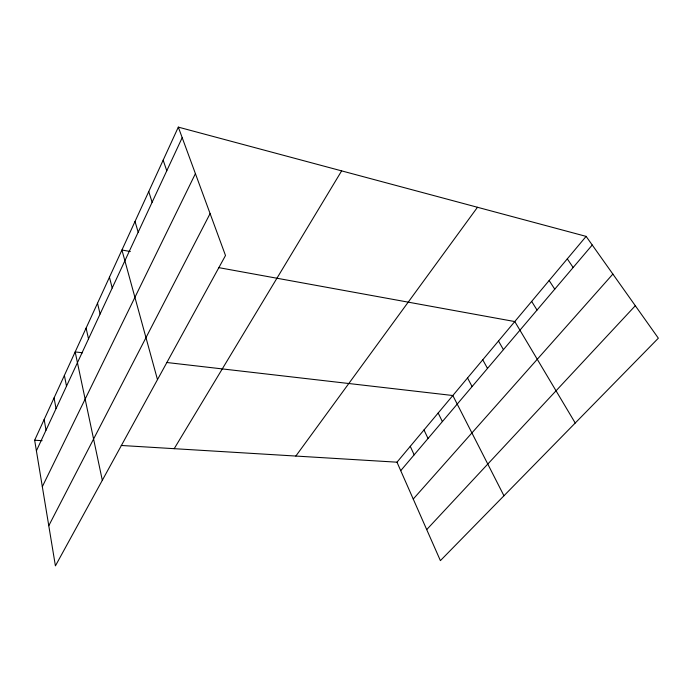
<?xml version="1.0" encoding="UTF-8"?>
<svg xmlns="http://www.w3.org/2000/svg" width="693" height="693" viewBox="0 0 693 693"><rect width="100%" height="100%" fill="white"/><g stroke="black" fill="none" stroke-linecap="round" stroke-linejoin="round"><path stroke-width="1.04" d="M178.318 127.122L225.502 255.509L55.414 565.878L34.65 440.228L178.318 127.122L586.122 236.382L658.35 338.193L440.393 560.628L396.985 462.188L121.232 445.469M36.4 450.84L182.19 137.656M42.325 486.659L195.417 173.64M48.779 525.71L210.1 213.591M174.194 448.683L341.64 170.876M295.833 456.055L477.486 207.276M396.985 462.188L586.122 236.382M400.727 470.66L592.246 245.01M413.236 499.047L612.872 274.081M426.715 529.599L635.316 305.717M34.65 440.228L42.117 440.679M82.554 352.78L75.165 351.923L102.313 480.292M166.692 362.491L452.832 395.521L503.95 495.764M130.336 251.524L121.933 250L157.484 379.617M218.667 267.619L514.786 321.561L575.233 423.016M567.298 258.87L573.146 267.507M549.151 280.526L554.755 289.172M531.661 301.412L537.032 310.057M498.492 341.008L503.43 349.644M482.752 359.797L487.5 368.425M467.541 377.962L472.098 386.564M438.167 413.019L442.377 421.587M423.995 429.946L428.031 438.487M410.273 446.327L414.154 454.833M163.158 160.152L166.779 170.773M148.744 191.563L152.122 202.252M135.022 221.474L138.176 232.207M109.442 277.217L112.205 287.993M97.514 303.231L100.095 314.007M86.097 328.11L88.522 338.877M64.388 375.424L66.511 386.148M54.054 397.929L56.055 408.627M44.153 419.516L46.024 430.171"/></g></svg>
